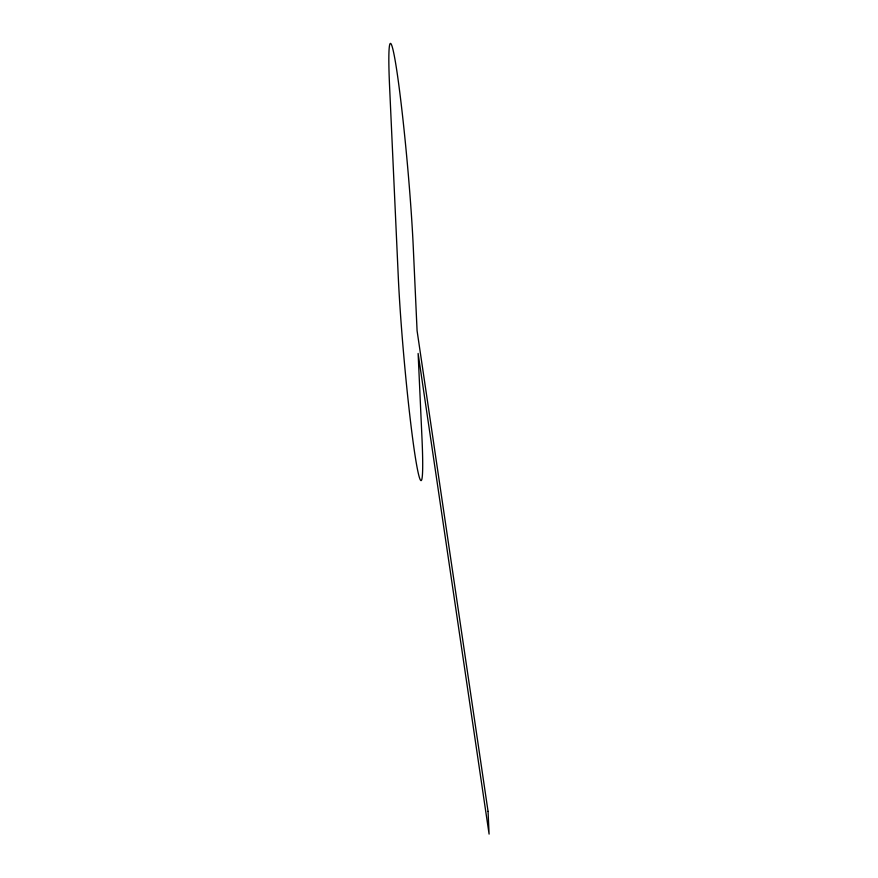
<?xml version="1.0" encoding="UTF-8"?>
<svg xmlns="http://www.w3.org/2000/svg" width="878" height="878" viewBox="0 0 878 878"><rect width="100%" height="100%" fill="white"/><g stroke="black" fill="none" stroke-linecap="round" stroke-linejoin="round"><path stroke-width="1.32" d="M488.058 811.404L417.083 330.765L413.286 247.53A124.435 6.212 84.9 0 0 397.13 72.841A124.435 6.212 84.9 0 0 389.623 87.317L398.261 276.482A124.435 6.212 84.9 0 0 414.405 451.171A124.435 6.212 84.9 0 0 421.912 436.695L418.115 353.461L489.09 834.1L488.058 811.404"/></g></svg>
